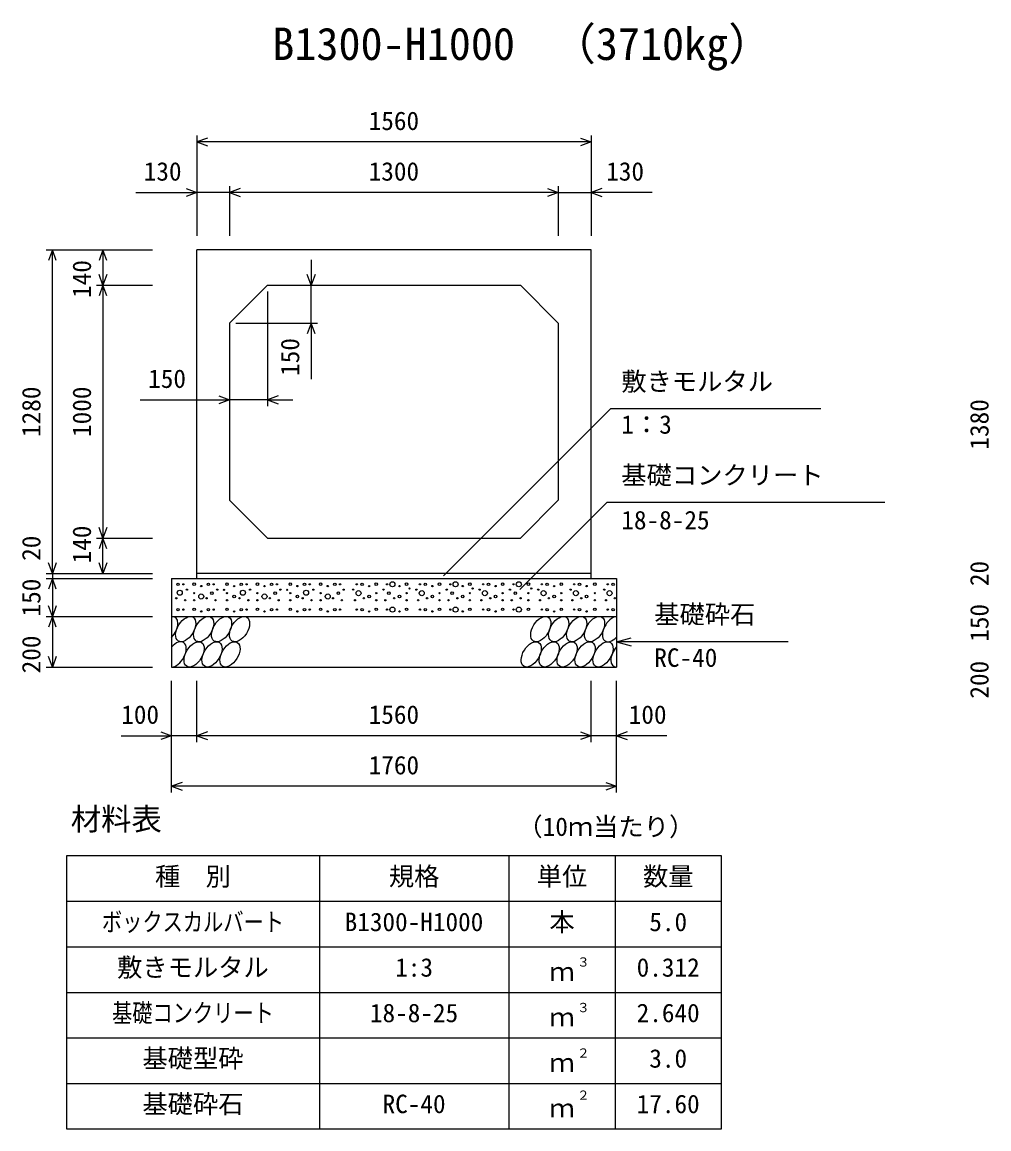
# Model space of a CAD drawing. Units: millimetres, scale not verified. Extents: x -50400 to 50400, y -17820 to 17820.
# Drawn here: x 6039 to 9863, y -4555 to -177 of the extents above; entities that cross this region are included whole.
import ezdxf
from ezdxf.enums import TextEntityAlignment as Align

# ---------------------------------------------------------------- set-up
doc = ezdxf.new("R2010")
doc.units = ezdxf.units.MM
doc.header["$LTSCALE"] = 60
for name, color, linetype, lineweight in [('0-0_DIM', 7, 'Continuous', 25), ('0-2_HATCH', 6, 'Continuous', 25), ('0-3_HYO', 3, 'Continuous', 25), ('0-4_HYO2', 4, 'Continuous', 25), ('0-5_OUTLINE', 3, 'Continuous', 25), ('0-7_TXT', 7, 'Continuous', 25)]:
    doc.layers.add(name, color=color, linetype=linetype, lineweight=lineweight)
doc.styles.add('ＭＳ ゴシック', font='')
doc.styles.get('ＭＳ ゴシック').set_extended_font_data('MS Gothic')

msp = doc.modelspace()

# ---------------------------------------------------------------- linework, layer by layer
at = {"layer": '0-0_DIM'}
for p, q in [((6729.98, -626.22), (6729.98, -1023.11)), ((8289.98, -651.22), (6729.98, -651.22)), ((8289.98, -626.22), (8289.98, -1023.11)), ((6859.98, -826.22), (6859.98, -1023.11)), ((8159.98, -826.22), (8159.98, -1023.11)), ((6489.24, -851.22), (6729.98, -851.22)), ((6859.98, -851.22), (6729.98, -851.22)), ((8159.98, -851.22), (6859.98, -851.22)), ((8159.98, -851.22), (8289.98, -851.22)), ((8530.73, -851.22), (8289.98, -851.22)), ((6133.88, -1078.11), (6554.98, -1078.11)), ((6158.88, -2358.11), (6158.88, -1078.11)), ((6358.88, -1078.11), (6358.88, -1218.11)), ((7182.46, -1118.11), (7182.46, -1218.11)), ((6333.88, -1218.11), (6554.98, -1218.11)), ((6358.88, -1218.11), (6358.88, -2218.11)), ((7182.46, -1368.11), (7182.46, -1218.11)), ((7009.98, -1243.11), (7009.98, -1696.13)), ((6884.98, -1368.11), (7207.46, -1368.11)), ((7182.46, -1368.11), (7182.46, -1588.99)), ((6505.88, -1671.13), (6859.98, -1671.13)), ((7009.98, -1671.13), (6859.98, -1671.13)), ((7009.98, -1671.13), (7109.98, -1671.13)), ((7706.2, -2367.45), (8366.48, -1707.17)), ((9198.89, -1707.17), (8366.48, -1707.17)), ((8008.01, -2421.84), (8352.07, -2077.78)), ((9451.62, -2077.78), (8352.07, -2077.78)), ((6333.88, -2218.11), (6554.98, -2218.11)), ((6358.88, -2358.11), (6358.88, -2218.11)), ((6133.88, -2358.11), (6554.98, -2358.11)), ((6158.88, -2358.11), (6158.88, -2378.11)), ((6133.88, -2378.11), (6554.98, -2378.11)), ((6158.88, -2378.11), (6158.88, -2528.11)), ((6133.88, -2528.11), (6554.98, -2528.11)), ((6158.88, -2528.11), (6158.88, -2728.11)), ((8389.98, -2628.11), (8447.94, -2612.58)), ((9069.79, -2628.11), (8389.98, -2628.11)), ((8389.98, -2628.11), (8447.94, -2643.64)), ((6133.88, -2728.11), (6554.98, -2728.11)), ((6629.98, -3224.72), (6629.98, -2783.11)), ((6729.98, -3024.72), (6729.98, -2783.11)), ((8289.98, -3024.72), (8289.98, -2783.11)), ((8289.98, -3024.72), (8289.98, -2783.11)), ((8389.98, -3224.72), (8389.98, -2783.11)), ((6430.44, -2999.72), (6629.98, -2999.72)), ((6729.98, -2999.72), (6629.98, -2999.72)), ((8289.98, -2999.72), (6729.98, -2999.72)), ((8389.98, -2999.72), (8289.98, -2999.72)), ((8589.53, -2999.72), (8389.98, -2999.72)), ((8389.98, -3199.72), (6629.98, -3199.72))]:
    msp.add_line(p, q, dxfattribs=at)
for points in [[(6772.27, -635.83), (6729.98, -651.22), (6772.27, -666.61)], [(8247.7, -635.83), (8289.98, -651.22), (8247.7, -666.61)], [(6687.7, -835.83), (6729.98, -851.22), (6687.7, -866.61)], [(6902.27, -835.83), (6859.98, -851.22), (6902.27, -866.61)], [(8117.7, -835.83), (8159.98, -851.22), (8117.7, -866.61)], [(8332.27, -835.83), (8289.98, -851.22), (8332.27, -866.61)], [(6174.27, -1120.4), (6158.88, -1078.11), (6143.49, -1120.4)], [(6374.27, -1120.4), (6358.88, -1078.11), (6343.49, -1120.4)], [(6374.27, -1175.83), (6358.88, -1218.11), (6343.49, -1175.83)], [(7197.85, -1175.83), (7182.46, -1218.11), (7167.07, -1175.83)], [(6374.27, -1260.4), (6358.88, -1218.11), (6343.49, -1260.4)], [(7197.85, -1410.4), (7182.46, -1368.11), (7167.07, -1410.4)], [(6817.7, -1655.74), (6859.98, -1671.13), (6817.7, -1686.52)], [(7052.27, -1655.74), (7009.98, -1671.13), (7052.27, -1686.52)], [(6374.27, -2175.83), (6358.88, -2218.11), (6343.49, -2175.83)], [(6374.27, -2260.4), (6358.88, -2218.11), (6343.49, -2260.4)], [(6174.27, -2315.83), (6158.88, -2358.11), (6143.49, -2315.83)], [(6374.27, -2315.83), (6358.88, -2358.11), (6343.49, -2315.83)], [(6174.27, -2420.4), (6158.88, -2378.11), (6143.49, -2420.4)], [(6174.27, -2485.83), (6158.88, -2528.11), (6143.49, -2485.83)], [(6174.27, -2570.4), (6158.88, -2528.11), (6143.49, -2570.4)], [(6174.27, -2685.83), (6158.88, -2728.11), (6143.49, -2685.83)], [(6587.7, -2984.33), (6629.98, -2999.72), (6587.7, -3015.12)], [(6772.27, -2984.33), (6729.98, -2999.72), (6772.27, -3015.12)], [(8247.7, -2984.33), (8289.98, -2999.72), (8247.7, -3015.12)], [(8432.27, -2984.33), (8389.98, -2999.72), (8432.27, -3015.12)], [(6672.27, -3184.33), (6629.98, -3199.72), (6672.27, -3215.12)], [(8347.7, -3184.33), (8389.98, -3199.72), (8347.7, -3215.12)]]:
    msp.add_lwpolyline(points, dxfattribs=at)
at = {"layer": '0-2_HATCH'}
for centre, radius in [((6656.02, -2400.93), 5), ((6677.05, -2400.93), 2.5), ((6719.95, -2400.06), 5), ((6747.99, -2407.94), 2.5), ((6776.02, -2400.93), 5), ((6797.05, -2400.93), 2.5), ((6849.95, -2400.06), 5), ((6877.99, -2407.94), 2.5), ((6906.02, -2400.93), 5), ((6927.05, -2400.93), 2.5), ((6969.95, -2400.06), 5), ((6997.99, -2407.94), 2.5), ((7026.02, -2400.93), 5), ((7047.05, -2400.93), 2.5), ((7099.95, -2400.06), 5), ((7127.99, -2407.94), 2.5), ((7156.02, -2400.93), 5), ((7177.05, -2400.93), 2.5), ((7219.95, -2400.06), 5), ((7247.99, -2407.94), 2.5), ((7276.02, -2400.93), 5), ((7297.05, -2400.93), 2.5), ((7362.91, -2400.93), 2.5), ((7383.94, -2400.93), 5), ((7411.98, -2407.94), 2.5), ((7440.01, -2400.06), 5), ((7482.91, -2400.93), 2.5), ((7503.94, -2400.93), 10), ((7531.98, -2407.94), 2.5), ((7560.01, -2400.06), 5), ((7612.91, -2400.93), 2.5), ((7633.94, -2400.93), 5), ((7661.98, -2407.94), 2.5), ((7690.01, -2400.06), 5), ((7732.91, -2400.93), 2.5), ((7753.94, -2400.93), 10), ((7781.98, -2407.94), 2.5), ((7810.01, -2400.06), 5), ((7862.91, -2400.93), 2.5), ((7883.94, -2400.93), 5), ((7911.98, -2407.94), 2.5), ((7940.01, -2400.06), 5), ((7982.91, -2400.93), 2.5), ((8003.94, -2400.93), 10), ((8041.84, -2400.06), 5), ((8094.73, -2400.93), 2.5), ((8115.76, -2400.93), 5), ((8143.8, -2407.94), 2.5), ((8171.84, -2400.06), 5), ((8222.79, -2400.93), 2.5), ((8243.83, -2400.93), 5), ((8271.86, -2407.94), 2.5), ((8304.77, -2400.06), 5), ((8355.72, -2400.93), 2.5), ((8376.75, -2400.93), 5), ((6662.56, -2433.95), 10), ((6691.07, -2421.95), 2.5), ((6719.95, -2435.95), 2.5), ((6747.99, -2449.08), 10), ((6790.04, -2435.95), 5), ((6811.07, -2421.95), 2.5), ((6837.53, -2422.85), 2.5), ((6849.95, -2435.95), 2.5), ((6877.99, -2449.08), 5), ((6912.56, -2433.95), 10), ((6941.07, -2421.95), 2.5), ((6969.95, -2435.95), 2.5), ((6997.99, -2449.08), 10), ((7040.04, -2435.95), 5), ((7061.07, -2421.95), 2.5), ((7087.53, -2422.85), 2.5), ((7099.95, -2435.95), 2.5), ((7127.99, -2449.08), 5), ((7162.56, -2433.95), 10), ((7191.07, -2421.95), 2.5), ((7219.95, -2435.95), 2.5), ((7247.99, -2449.08), 10), ((7290.04, -2435.95), 5), ((7311.07, -2421.95), 2.5), ((7348.89, -2421.95), 2.5), ((7369.92, -2435.95), 10), ((7411.98, -2449.08), 5), ((7440.01, -2435.95), 2.5), ((7468.89, -2421.95), 2.5), ((7489.92, -2435.95), 5), ((7531.98, -2449.08), 5), ((7560.01, -2435.95), 2.5), ((7571.35, -2417.63), 2.5), ((7598.89, -2421.95), 2.5), ((7619.92, -2435.95), 10), ((7661.98, -2449.08), 5), ((7690.01, -2435.95), 2.5), ((7718.89, -2421.95), 2.5), ((7739.92, -2435.95), 5), ((7781.98, -2449.08), 5), ((7810.01, -2435.95), 2.5), ((7821.35, -2417.63), 2.5), ((7848.89, -2421.95), 2.5), ((7869.92, -2435.95), 10), ((7911.98, -2449.08), 5), ((7940.01, -2435.95), 2.5), ((7968.89, -2421.95), 2.5), ((7989.92, -2435.95), 5), ((8041.84, -2435.95), 2.5), ((8053.18, -2417.63), 2.5), ((8080.71, -2421.95), 2.5), ((8101.74, -2435.95), 10), ((8143.8, -2449.08), 5), ((8171.84, -2435.95), 2.5), ((8208.78, -2421.95), 2.5), ((8229.81, -2435.95), 10), ((8271.86, -2449.08), 5), ((8304.77, -2435.95), 2.5), ((8341.7, -2421.95), 2.5), ((8362.73, -2435.95), 10), ((6649.01, -2456.09), 2.5), ((6684.06, -2463.96), 2.5), ((6719.95, -2500.06), 5), ((6719.95, -2463.96), 2.5), ((6769.01, -2456.09), 2.5), ((6804.06, -2463.96), 2.5), ((6849.95, -2500.06), 5), ((6849.95, -2463.96), 2.5), ((6899.01, -2456.09), 2.5), ((6934.06, -2463.96), 2.5), ((6969.95, -2500.06), 5), ((6969.95, -2463.96), 2.5), ((7019.01, -2456.09), 2.5), ((7054.06, -2463.96), 2.5), ((7099.95, -2500.06), 5), ((7099.95, -2463.96), 2.5), ((7149.01, -2456.09), 2.5), ((7184.06, -2463.96), 2.5), ((7219.95, -2500.06), 5), ((7219.95, -2463.96), 2.5), ((7269.01, -2456.09), 2.5), ((7304.06, -2463.96), 2.5), ((7355.9, -2463.96), 2.5), ((7390.95, -2456.09), 2.5), ((7440.01, -2500.06), 5), ((7440.01, -2463.96), 2.5), ((7475.9, -2463.96), 2.5), ((7503.94, -2500.93), 10), ((7510.95, -2456.09), 2.5), ((7560.01, -2500.06), 5), ((7560.01, -2463.96), 2.5), ((7605.9, -2463.96), 2.5), ((7640.95, -2456.09), 2.5), ((7690.01, -2500.06), 5), ((7690.01, -2463.96), 2.5), ((7725.9, -2463.96), 2.5), ((7753.94, -2500.93), 10), ((7760.95, -2456.09), 2.5), ((7810.01, -2500.06), 5), ((7810.01, -2463.96), 2.5), ((7855.9, -2463.96), 2.5), ((7890.95, -2456.09), 2.5), ((7940.01, -2500.06), 5), ((7940.01, -2463.96), 2.5), ((7975.9, -2463.96), 2.5), ((8003.94, -2500.93), 10), ((8010.95, -2456.09), 2.5), ((8041.84, -2500.06), 5), ((8041.84, -2463.96), 2.5), ((8087.72, -2463.96), 2.5), ((8122.77, -2456.09), 2.5), ((8171.84, -2500.06), 5), ((8171.84, -2463.96), 2.5), ((8215.79, -2463.96), 2.5), ((8250.83, -2456.09), 2.5), ((8304.77, -2500.06), 5), ((8304.77, -2463.96), 2.5), ((8348.71, -2463.96), 2.5), ((8383.76, -2456.09), 2.5), ((6656.02, -2500.93), 5), ((6677.05, -2500.93), 2.5), ((6747.99, -2507.94), 2.5), ((6776.02, -2500.93), 5), ((6797.05, -2500.93), 2.5), ((6877.99, -2507.94), 2.5), ((6906.02, -2500.93), 5), ((6927.05, -2500.93), 2.5), ((6997.99, -2507.94), 2.5), ((7026.02, -2500.93), 5), ((7047.05, -2500.93), 2.5), ((7127.99, -2507.94), 2.5), ((7156.02, -2500.93), 5), ((7177.05, -2500.93), 2.5), ((7247.99, -2507.94), 2.5), ((7276.02, -2500.93), 5), ((7297.05, -2500.93), 2.5), ((7362.91, -2500.93), 2.5), ((7383.94, -2500.93), 5), ((7411.98, -2507.94), 2.5), ((7482.91, -2500.93), 2.5), ((7531.98, -2507.94), 2.5), ((7612.91, -2500.93), 2.5), ((7633.94, -2500.93), 5), ((7661.98, -2507.94), 2.5), ((7732.91, -2500.93), 2.5), ((7781.98, -2507.94), 2.5), ((7862.91, -2500.93), 2.5), ((7883.94, -2500.93), 5), ((7911.98, -2507.94), 2.5), ((7982.91, -2500.93), 2.5), ((8094.73, -2500.93), 2.5), ((8115.76, -2500.93), 5), ((8143.8, -2507.94), 2.5), ((8222.79, -2500.93), 2.5), ((8243.83, -2500.93), 5), ((8271.86, -2507.94), 2.5), ((8355.72, -2500.93), 2.5), ((8376.75, -2500.93), 5)]:
    msp.add_circle(centre, radius, dxfattribs=at)
for centre, start_param, end_param in [((6615.33, -2578.12), 4.3355439, 6.7245934), ((8374.54, -2578.12), 0.4199491, 4.357003), ((6648.58, -2678.11), 3.4740877, 7.5860497), ((8407.79, -2678.11), 1.2805297, 3.4964223)]:
    msp.add_ellipse(centre, major_axis=(29.09, 47.08), ratio=0.5792, start_param=start_param, end_param=end_param, dxfattribs=at)
for centre in [(6686.29, -2578.12), (6757.24, -2578.12), (6828.2, -2578.12), (6899.15, -2578.12), (8090.71, -2578.12), (8161.67, -2578.12), (8232.63, -2578.12), (8303.58, -2578.12), (6719.53, -2678.11), (6790.49, -2678.11), (6861.45, -2678.11), (8053.01, -2678.11), (8123.96, -2678.11), (8194.92, -2678.11), (8265.87, -2678.11), (8336.83, -2678.11)]:
    msp.add_ellipse(centre, major_axis=(29.09, 47.08), ratio=0.5792, dxfattribs=at)
at = {"layer": '0-3_HYO'}
for p, q in [((7214.98, -3474.72), (7214.98, -4554.72)), ((7964.98, -3474.72), (7964.98, -4554.72)), ((8384.98, -3474.72), (8384.98, -4554.72)), ((6214.98, -3654.72), (8804.98, -3654.72))]:
    msp.add_line(p, q, dxfattribs=at)
msp.add_lwpolyline([(6214.98, -4554.72), (8804.98, -4554.72), (8804.98, -3474.72), (6214.98, -3474.72)], close=True, dxfattribs=at)
at = {"layer": '0-4_HYO2'}
for p, q in [((6214.98, -3834.72), (8804.98, -3834.72)), ((6214.98, -4014.72), (8804.98, -4014.72)), ((6214.98, -4194.72), (8804.98, -4194.72)), ((6214.98, -4374.72), (8804.98, -4374.72))]:
    msp.add_line(p, q, dxfattribs=at)
at = {"layer": '0-5_OUTLINE'}
for p, q in [((8289.98, -1078.11), (6729.98, -1078.11)), ((6729.98, -2378.11), (6729.98, -1078.11)), ((8289.98, -2378.11), (8289.98, -1078.11)), ((7009.98, -1218.11), (6859.98, -1368.11)), ((7009.98, -1218.11), (8009.98, -1218.11)), ((8159.98, -1368.11), (8009.98, -1218.11)), ((6859.98, -1368.11), (6859.98, -2068.11)), ((8159.98, -1368.11), (8159.98, -2068.11)), ((8009.98, -2218.11), (8159.98, -2068.11)), ((7009.98, -2218.11), (8009.98, -2218.11)), ((8289.98, -2358.11), (6729.98, -2358.11)), ((6629.98, -2378.11), (6629.98, -2728.11)), ((6629.98, -2378.11), (8389.98, -2378.11)), ((8389.98, -2378.11), (8389.98, -2728.11)), ((6629.98, -2528.11), (8389.98, -2528.11)), ((6629.98, -2728.11), (8389.98, -2728.11))]:
    msp.add_line(p, q, dxfattribs=at)
msp.add_lwpolyline([(7009.98, -2218.11), (7003.04, -2211.17), (6859.98, -2068.11)], dxfattribs=at)

# ---------------------------------------------------------------- texts
at = {"layer": '0-0_DIM', "style": 'ＭＳ ゴシック'}
for s, p in [('1560', (7409.98, -626.22)), ('130', (6520.34, -826.22)), ('1300', (7409.98, -826.22)), ('130', (8349.62, -826.22)), ('150', (6537.84, -1646.13)), ('敷きモルタル', (8409.33, -1657.17)), ('1：3', (8409.33, -1827.28)), ('基礎コンクリート', (8409.33, -2027.78)), ('18-8-25', (8409.33, -2205.41)), ('基礎砕石', (8539.72, -2578.11)), ('RC-40', (8539.72, -2749.49)), ('100', (6431.34, -2974.72)), ('1560', (7409.98, -2974.72)), ('100', (8438.62, -2974.72)), ('1760', (7409.98, -3174.72))]:
    msp.add_text(s, height=73.31, dxfattribs=at).set_placement(p, align=Align.BOTTOM_LEFT)
for s, p in [('140', (6333.88, -1268.11)), ('150', (7157.46, -1576.61)), ('1280', (6133.88, -1818.11)), ('1000', (6333.88, -1818.11)), ('1380', (9883.88, -1868.11)), ('140', (6333.88, -2318.11)), ('20', (6133.88, -2308.04)), ('20', (9883.88, -2408.04)), ('150', (6133.88, -2528.11)), ('150', (9883.88, -2628.11)), ('200', (6133.88, -2753.11)), ('200', (9883.88, -2853.11))]:
    msp.add_text(s, height=73.31, rotation=90, dxfattribs=at).set_placement(p, align=Align.BOTTOM_LEFT)
at = {"layer": '0-7_TXT', "style": 'ＭＳ ゴシック'}
for s, height, p in [('B1300-H1000', 128.3, (7028.73, -365.61)), ('（3710kg）', 128.3, (8133.57, -365.61)), ('材料表', 87.98, (6231.65, -3399.72)), ('（10ｍ当たり）', 73.31, (7998.31, -3418.06)), ('種\u3000別', 73.31, (6564.98, -3614.72)), ('規格', 73.31, (7489.98, -3614.72)), ('単位', 73.31, (8074.98, -3614.72)), ('数量', 73.31, (8494.98, -3614.72)), ('B1300-H1000', 73.31, (7314.98, -3794.72)), ('本', 73.31, (8124.98, -3794.72)), ('5.0', 73.31, (8519.98, -3794.72)), ('敷きモルタル', 73.31, (6414.98, -3974.72)), ('1:3', 73.31, (7514.98, -3974.72)), ('３', 36.66, (8234.22, -3924.11)), ('0.312', 73.31, (8469.98, -3974.72)), ('ｍ', 73.31, (8124.98, -3991.39)), ('18-8-25', 73.31, (7414.98, -4154.72)), ('３', 36.66, (8234.22, -4104.11)), ('2.640', 73.31, (8469.98, -4154.72)), ('ｍ', 73.31, (8124.98, -4171.39)), ('基礎型砕', 73.31, (6514.98, -4334.72)), ('２', 36.66, (8234.22, -4284.11)), ('3.0', 73.31, (8519.98, -4334.72)), ('ｍ', 73.31, (8124.98, -4351.39)), ('基礎砕石', 73.31, (6514.98, -4514.72)), ('RC-40', 73.31, (7464.98, -4514.72)), ('２', 36.66, (8234.22, -4450.78)), ('17.60', 73.31, (8469.98, -4514.72)), ('ｍ', 73.31, (8124.98, -4531.39))]:
    msp.add_text(s, height=height, dxfattribs=at).set_placement(p, align=Align.BOTTOM_LEFT)
at = {"layer": '0-7_TXT', "style": 'ＭＳ ゴシック', "width": 0.8}
for s, p in [('ボックスカルバート', (6354.98, -3794.72)), ('基礎コンクリート', (6394.98, -4154.72))]:
    msp.add_text(s, height=73.31, dxfattribs=at).set_placement(p, align=Align.BOTTOM_LEFT)

doc.saveas('drawing.dxf')
